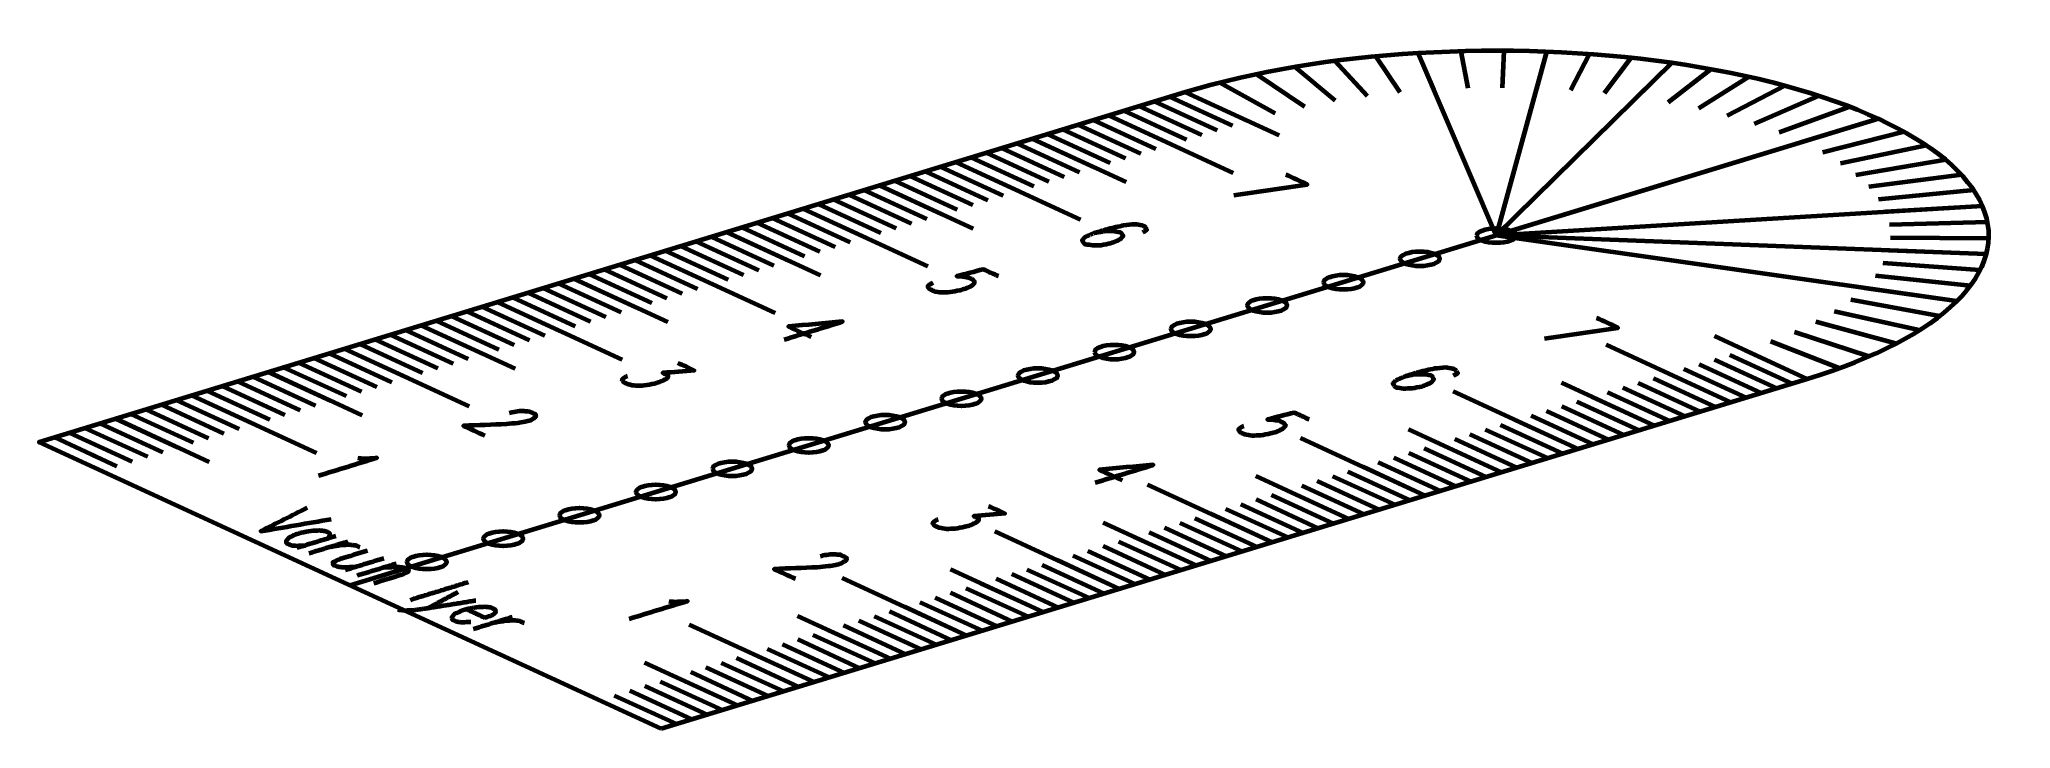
# Model space of a CAD drawing. Header units: millimetres. Extents: x 0 to 100, y -15 to 20.
import ezdxf

# ---------------------------------------------------------------- set-up
doc = ezdxf.new("R2010")
doc.units = ezdxf.units.MM
doc.layers.add('1', color=7, linetype='Continuous', true_color=0xffffff)
doc.layers.add('61', color=7, linetype='Continuous', true_color=0xffffff)

msp = doc.modelspace()

# ---------------------------------------------------------------- linework, layer by layer
at = {"layer": '1', "color": 163, "linetype": 'Continuous', "lineweight": 70}
for p, q in [((63.73, 19.06), (65.77, 17.35)), ((65.75, 19.36), (67.39, 17.59)), ((67.84, 19.59), (69.06, 17.77)), ((69.98, 19.76), (73.95, 10.49)), ((69.98, 19.76), (70.77, 17.91)), ((72.15, 19.85), (72.51, 17.98)), ((76.5, 19.83), (73.95, 10.49)), ((82.85, 19.26), (73.95, 10.49)), ((74.33, 19.88), (74.25, 18)), ((76.5, 19.83), (75.99, 17.96)), ((78.66, 19.71), (77.72, 17.87)), ((80.78, 19.52), (79.42, 17.72)), ((82.85, 19.26), (81.07, 17.51)), ((59.92, 18.26), (62.73, 16.71)), ((61.78, 18.69), (64.21, 17.05)), ((84.86, 18.94), (82.67, 17.25)), ((86.77, 18.55), (84.21, 16.94)), ((88.6, 18.1), (85.67, 16.58)), ((55.84, 17.06), (59, 15.61)), ((56.62, 17.3), (59.78, 15.84)), ((57.39, 17.54), (60.55, 16.08)), ((58.17, 17.77), (61.33, 16.32)), ((58.18, 17.78), (62.92, 15.59)), ((58.18, 17.78), (62.92, 15.59)), ((90.31, 17.59), (87.04, 16.17)), ((91.89, 17.03), (88.3, 15.72)), ((93.34, 16.42), (15.78, -7.28)), ((52.74, 16.11), (55.9, 14.66)), ((53.52, 16.35), (56.67, 14.9)), ((54.29, 16.59), (57.45, 15.13)), ((54.29, 16.59), (60.6, 13.68)), ((54.29, 16.59), (57.45, 15.13)), ((54.29, 16.59), (60.6, 13.68)), ((54.29, 16.59), (57.45, 15.13)), ((55.07, 16.82), (58.22, 15.37)), ((93.34, 16.42), (73.95, 10.49)), ((93.34, 16.42), (89.46, 15.23)), ((49.64, 15.17), (52.79, 13.71)), ((50.41, 15.4), (53.57, 13.95)), ((50.43, 15.41), (55.16, 13.22)), ((50.43, 15.41), (55.16, 13.22)), ((51.19, 15.64), (54.35, 14.18)), ((51.97, 15.88), (55.12, 14.42)), ((94.64, 15.76), (90.5, 14.71)), ((95.79, 15.06), (91.42, 14.15)), ((46.54, 14.22), (49.69, 12.76)), ((46.54, 14.22), (52.85, 11.31)), ((46.54, 14.22), (49.69, 12.76)), ((46.54, 14.22), (52.85, 11.31)), ((46.54, 14.22), (49.69, 12.76)), ((47.31, 14.46), (50.47, 13)), ((48.09, 14.69), (51.24, 13.24)), ((48.86, 14.93), (52.02, 13.47)), ((96.76, 14.33), (92.2, 13.56)), ((42.66, 13.03), (45.81, 11.58)), ((42.67, 13.04), (47.4, 10.85)), ((42.67, 13.04), (47.4, 10.85)), ((43.43, 13.27), (46.59, 11.81)), ((44.21, 13.51), (47.37, 12.05)), ((44.99, 13.74), (48.14, 12.29)), ((45.76, 13.98), (48.92, 12.53)), ((97.57, 13.57), (92.85, 12.96)), ((39.56, 12.09), (42.71, 10.63)), ((40.33, 12.32), (43.49, 10.87)), ((41.11, 12.56), (44.26, 11.1)), ((41.88, 12.8), (45.04, 11.34)), ((98.19, 12.79), (93.34, 12.33)), ((36.45, 11.14), (39.61, 9.68)), ((37.23, 11.37), (40.39, 9.92)), ((38, 11.61), (41.16, 10.16)), ((38.78, 11.85), (41.94, 10.39)), ((38.78, 11.85), (45.09, 8.94)), ((38.78, 11.85), (41.94, 10.39)), ((38.78, 11.85), (45.09, 8.94)), ((38.78, 11.85), (41.94, 10.39)), ((98.63, 11.98), (73.95, 10.49)), ((98.63, 11.98), (93.7, 11.69)), ((98.89, 11.17), (93.9, 11.04)), ((33.35, 10.19), (36.51, 8.73)), ((34.13, 10.43), (37.28, 8.97)), ((34.9, 10.66), (38.06, 9.21)), ((34.91, 10.67), (39.65, 8.48)), ((34.91, 10.67), (39.65, 8.48)), ((35.68, 10.9), (38.83, 9.44)), ((97.31, 7.15), (73.95, 10.49)), ((98.82, 9.54), (73.95, 10.49)), ((98.95, 10.35), (93.95, 10.38)), ((29.47, 9), (32.63, 7.55)), ((30.25, 9.24), (33.4, 7.79)), ((31.02, 9.48), (34.18, 8.02)), ((31.02, 9.48), (37.34, 6.57)), ((31.02, 9.48), (34.18, 8.02)), ((31.02, 9.48), (37.34, 6.57)), ((31.02, 9.48), (34.18, 8.02)), ((31.8, 9.72), (34.96, 8.26)), ((32.58, 9.95), (35.73, 8.5)), ((98.5, 8.73), (93.59, 9.08)), ((98.82, 9.54), (93.85, 9.73)), ((26.37, 8.06), (29.53, 6.6)), ((27.15, 8.29), (30.3, 6.84)), ((27.16, 8.3), (31.89, 6.11)), ((27.16, 8.3), (31.89, 6.11)), ((27.92, 8.53), (31.08, 7.08)), ((28.7, 8.77), (31.85, 7.31)), ((98, 7.93), (93.19, 8.44)), ((23.27, 7.11), (26.42, 5.65)), ((23.27, 7.11), (29.58, 4.2)), ((23.27, 7.11), (26.42, 5.65)), ((23.27, 7.11), (29.58, 4.2)), ((23.27, 7.11), (26.42, 5.65)), ((24.04, 7.35), (27.2, 5.89)), ((24.82, 7.58), (27.98, 6.13)), ((25.59, 7.82), (28.75, 6.36)), ((96.45, 6.4), (91.95, 7.22)), ((97.31, 7.15), (92.64, 7.82)), ((20.17, 6.16), (23.32, 4.71)), ((20.94, 6.4), (24.1, 4.94)), ((21.72, 6.64), (24.87, 5.18)), ((22.49, 6.87), (25.65, 5.42)), ((94.21, 5), (90.16, 6.1)), ((95.41, 5.68), (91.12, 6.64)), ((17.06, 5.21), (20.22, 3.76)), ((17.84, 5.45), (21, 3.99)), ((18.61, 5.69), (21.77, 4.23)), ((19.39, 5.92), (22.55, 4.47)), ((19.4, 5.93), (24.14, 3.74)), ((19.4, 5.93), (24.14, 3.74)), ((85.02, 5.39), (89.73, 3.21)), ((91.36, 3.76), (87.88, 5.11)), ((92.86, 4.35), (89.08, 5.58)), ((13.19, 4.03), (16.34, 2.57)), ((13.96, 4.27), (17.12, 2.81)), ((14.74, 4.5), (17.89, 3.05)), ((15.51, 4.74), (18.67, 3.28)), ((15.51, 4.74), (21.82, 1.83)), ((15.51, 4.74), (18.67, 3.28)), ((15.51, 4.74), (21.82, 1.83)), ((15.51, 4.74), (18.67, 3.28)), ((16.29, 4.98), (19.44, 3.52)), ((79.52, 4.95), (85.85, 2.03)), ((85.02, 4.2), (88.18, 2.74)), ((85.8, 4.43), (88.96, 2.98)), ((86.58, 4.67), (89.73, 3.21)), ((10.08, 3.08), (13.24, 1.62)), ((10.86, 3.32), (14.01, 1.86)), ((11.63, 3.55), (14.79, 2.1)), ((11.65, 3.56), (16.38, 1.37)), ((11.65, 3.56), (16.38, 1.37)), ((12.41, 3.79), (15.57, 2.34)), ((77.26, 3.02), (81.98, 0.84)), ((81.15, 3.01), (84.3, 1.56)), ((81.92, 3.25), (85.08, 1.79)), ((82.7, 3.49), (85.85, 2.03)), ((83.47, 3.72), (86.63, 2.27)), ((84.25, 3.96), (87.4, 2.5)), ((6.98, 2.13), (10.14, 0.68)), ((7.76, 2.37), (10.91, 0.91)), ((7.76, 2.37), (14.07, -0.54)), ((7.76, 2.37), (14.07, -0.54)), ((8.53, 2.61), (11.69, 1.15)), ((9.31, 2.84), (12.46, 1.39)), ((71.76, 2.58), (78.1, -0.34)), ((78.04, 2.06), (81.2, 0.61)), ((78.82, 2.3), (81.98, 0.84)), ((79.59, 2.54), (82.75, 1.08)), ((80.37, 2.77), (83.53, 1.32)), ((3.88, 1.18), (7.03, -0.27)), ((3.89, 1.19), (8.62, -1)), ((3.89, 1.19), (8.62, -1)), ((4.65, 1.42), (7.81, -0.03)), ((5.43, 1.66), (8.59, 0.2)), ((6.2, 1.9), (9.36, 0.44)), ((74.94, 1.12), (78.1, -0.34)), ((75.72, 1.35), (78.87, -0.1)), ((76.49, 1.59), (79.65, 0.13)), ((77.27, 1.83), (80.42, 0.37)), ((0.78, 0.24), (3.93, -1.22)), ((1.55, 0.47), (4.71, -0.98)), ((2.33, 0.71), (5.48, -0.74)), ((3.1, 0.95), (6.26, -0.51)), ((64.01, 0.21), (70.34, -2.71)), ((69.5, 0.65), (74.22, -1.53)), ((71.84, 0.17), (74.99, -1.29)), ((72.61, 0.4), (75.77, -1.05)), ((73.39, 0.64), (76.55, -0.81)), ((74.17, 0.88), (77.32, -0.58)), ((2.68, -0.64), (2.83, -0.71)), ((68.74, -0.78), (71.89, -2.24)), ((69.51, -0.54), (72.67, -2)), ((70.29, -0.31), (73.44, -1.76)), ((71.06, -0.07), (74.22, -1.53)), ((61.75, -1.72), (66.46, -3.9)), ((64.86, -1.97), (68.01, -3.42)), ((65.63, -1.73), (68.79, -3.18)), ((66.41, -1.49), (69.57, -2.95)), ((67.19, -1.25), (70.34, -2.71)), ((67.96, -1.02), (71.12, -2.47)), ((56.25, -2.16), (62.59, -5.08)), ((61.76, -2.91), (64.91, -4.37)), ((62.53, -2.68), (65.69, -4.13)), ((63.31, -2.44), (66.46, -3.9)), ((64.08, -2.2), (67.24, -3.66)), ((58.65, -3.86), (61.81, -5.32)), ((59.43, -3.62), (62.59, -5.08)), ((60.2, -3.39), (63.36, -4.84)), ((60.98, -3.15), (64.14, -4.61)), ((48.49, -4.53), (54.83, -7.45)), ((53.99, -4.09), (58.71, -6.26)), ((55.55, -4.81), (58.71, -6.26)), ((56.33, -4.57), (59.48, -6.03)), ((57.1, -4.34), (60.26, -5.79)), ((57.88, -4.1), (61.03, -5.55)), ((51.67, -5.99), (54.83, -7.45)), ((52.45, -5.76), (55.6, -7.21)), ((53.22, -5.52), (56.38, -6.98)), ((54, -5.28), (57.16, -6.74)), ((54.78, -5.05), (57.93, -6.5)), ((40.74, -6.9), (47.07, -9.82)), ((46.24, -6.46), (50.95, -8.63)), ((48.57, -6.94), (51.73, -8.4)), ((49.35, -6.7), (52.5, -8.16)), ((50.12, -6.47), (53.28, -7.92)), ((50.9, -6.23), (54.05, -7.69)), ((45.47, -7.89), (48.62, -9.35)), ((46.24, -7.65), (49.4, -9.11)), ((47.02, -7.42), (50.18, -8.87)), ((47.79, -7.18), (50.95, -8.63)), ((38.48, -8.83), (43.2, -11)), ((42.37, -8.84), (45.52, -10.29)), ((43.14, -8.6), (46.3, -10.06)), ((43.92, -8.36), (47.07, -9.82)), ((44.69, -8.13), (47.85, -9.58)), ((32.98, -9.27), (39.32, -12.19)), ((39.26, -9.79), (42.42, -11.24)), ((40.04, -9.55), (43.2, -11)), ((40.81, -9.31), (43.97, -10.77)), ((41.59, -9.07), (44.75, -10.53)), ((35.39, -10.97), (38.54, -12.43)), ((36.94, -10.5), (40.09, -11.95)), ((37.71, -10.26), (40.87, -11.72)), ((38.49, -10.02), (41.64, -11.48)), ((30.72, -11.2), (35.44, -13.37)), ((33.06, -11.68), (36.21, -13.14)), ((33.83, -11.44), (36.99, -12.9)), ((34.61, -11.21), (37.77, -12.66)), ((29.18, -12.87), (32.34, -14.32)), ((29.96, -12.63), (33.11, -14.08)), ((30.73, -12.39), (33.89, -13.85)), ((31.51, -12.16), (34.66, -13.61)), ((31.08, -13.74), (31.24, -13.81))]:
    msp.add_line(p, q, dxfattribs=at)
at = {"layer": '1', "color": 1, "linetype": 'Continuous', "lineweight": 70}
for p, q in [((58.17, 17.77), (0, 0)), ((31.56, -14.56), (89.73, 3.21)), ((0, 0), (31.56, -14.56))]:
    msp.add_line(p, q, dxfattribs=at)
msp.add_ellipse((73.95, 10.49), major_axis=(-25, 0), ratio=0.375419, start_param=2.25392, end_param=5.395513, dxfattribs=at)
for centre in [(73.95, 10.49), (70.07, 9.31), (66.19, 8.12), (62.32, 6.94), (58.44, 5.75), (54.56, 4.57), (50.68, 3.38), (46.8, 2.2), (42.93, 1.01), (39.05, -0.17), (35.17, -1.36), (31.29, -2.54), (27.41, -3.72), (23.54, -4.91), (19.66, -6.09)]:
    msp.add_ellipse(centre, major_axis=(-1, 0), ratio=0.375419, dxfattribs=at)
at = {"layer": '1', "color": 163, "linetype": 'Continuous', "lineweight": 70}
for points, knots in [([(60.62, 12.54), (61.86, 12.72), (63.1, 12.9), (64.34, 13.09), (63.98, 13.25), (63.63, 13.42), (63.27, 13.58)], [0, 0, 0, 0, 0.702486, 0.702486, 0.702486, 1, 1, 1, 1]), ([(56.01, 10.66), (56.08, 10.7), (56.15, 10.74), (56.21, 10.78), (56.18, 10.83), (56.16, 10.88), (56.13, 10.93), (56.07, 10.95), (56.02, 10.98), (55.97, 11), (55.85, 11.02), (55.73, 11.04), (55.6, 11.06), (55.41, 11.04), (55.22, 11.02), (55.03, 11), (54.77, 10.94), (54.51, 10.88), (54.25, 10.82)], [0, 0, 0, 0, 0.129767, 0.129767, 0.129767, 0.267405, 0.267405, 0.267405, 0.349477, 0.349477, 0.349477, 0.487116, 0.487116, 0.487116, 0.689194, 0.689194, 0.689194, 1, 1, 1, 1]), ([(53.05, 10.4), (53.01, 10.35), (52.97, 10.3), (52.93, 10.24), (52.95, 10.19), (52.98, 10.14), (53.01, 10.1), (53.04, 10.08), (53.06, 10.07), (53.09, 10.06), (53.21, 10.04), (53.34, 10.02), (53.46, 10), (53.61, 10), (53.75, 10.01), (53.89, 10.01), (54.06, 10.04), (54.23, 10.08), (54.39, 10.11), (54.44, 10.12), (54.49, 10.14), (54.53, 10.15), (54.65, 10.2), (54.77, 10.26), (54.88, 10.31), (54.92, 10.37), (54.97, 10.42), (55.01, 10.47), (54.98, 10.52), (54.95, 10.57), (54.92, 10.62), (54.9, 10.63), (54.87, 10.64), (54.85, 10.65), (54.72, 10.68), (54.6, 10.7), (54.47, 10.72), (54.33, 10.71), (54.19, 10.71), (54.04, 10.7)], [0, 0, 0, 0, 0.088898, 0.088898, 0.088898, 0.171597, 0.171597, 0.171597, 0.196253, 0.196253, 0.196253, 0.278951, 0.278951, 0.278951, 0.36785, 0.36785, 0.36785, 0.481508, 0.481508, 0.481508, 0.518492, 0.518492, 0.518492, 0.63215, 0.63215, 0.63215, 0.721049, 0.721049, 0.721049, 0.803747, 0.803747, 0.803747, 0.828403, 0.828403, 0.828403, 0.911102, 0.911102, 0.911102, 1, 1, 1, 1]), ([(48.68, 8.42), (48.42, 8.54), (48.17, 8.65), (47.91, 8.77), (47.46, 8.65), (47.01, 8.54), (46.57, 8.42), (46.64, 8.42), (46.71, 8.42), (46.78, 8.43), (46.91, 8.41), (47.03, 8.38), (47.15, 8.36), (47.23, 8.33), (47.31, 8.29), (47.38, 8.26), (47.41, 8.21), (47.44, 8.16), (47.47, 8.11), (47.43, 8.06), (47.39, 8), (47.34, 7.95), (47.23, 7.9), (47.11, 7.84), (47, 7.79), (46.9, 7.76), (46.81, 7.73), (46.71, 7.7), (46.55, 7.67), (46.38, 7.64), (46.22, 7.61), (46.07, 7.6), (45.93, 7.6), (45.78, 7.59), (45.66, 7.61), (45.53, 7.63), (45.41, 7.66), (45.33, 7.69), (45.26, 7.73), (45.18, 7.76), (45.15, 7.81), (45.12, 7.86), (45.09, 7.91), (45.11, 7.94), (45.14, 7.96), (45.16, 7.99), (45.23, 8.03), (45.29, 8.07), (45.36, 8.11)], [0, 0, 0, 0, 0.144593, 0.144593, 0.144593, 0.34044, 0.34044, 0.34044, 0.366507, 0.366507, 0.366507, 0.415005, 0.415005, 0.415005, 0.458383, 0.458383, 0.458383, 0.506881, 0.506881, 0.506881, 0.559015, 0.559015, 0.559015, 0.625669, 0.625669, 0.625669, 0.669047, 0.669047, 0.669047, 0.735701, 0.735701, 0.735701, 0.787835, 0.787835, 0.787835, 0.836333, 0.836333, 0.836333, 0.879711, 0.879711, 0.879711, 0.928209, 0.928209, 0.928209, 0.954276, 0.954276, 0.954276, 1, 1, 1, 1]), ([(37.81, 5.21), (38.79, 5.52), (39.78, 5.82), (40.77, 6.12), (39.85, 6.04), (38.94, 5.95), (38.03, 5.87), (38.41, 5.69), (38.79, 5.52), (39.18, 5.34)], [0, 0, 0, 0, 0.451568, 0.451568, 0.451568, 0.78502, 0.78502, 0.78502, 1, 1, 1, 1]), ([(76.39, 5.26), (77.63, 5.44), (78.87, 5.63), (80.11, 5.81), (79.76, 5.98), (79.4, 6.14), (79.04, 6.3)], [0, 0, 0, 0, 0.702486, 0.702486, 0.702486, 1, 1, 1, 1]), ([(32.4, 4.03), (32.68, 3.9), (32.96, 3.77), (33.24, 3.64), (32.71, 3.6), (32.18, 3.55), (31.65, 3.51), (31.73, 3.48), (31.81, 3.44), (31.88, 3.4), (31.89, 3.37), (31.89, 3.33), (31.89, 3.29), (31.87, 3.27), (31.85, 3.24), (31.83, 3.21), (31.71, 3.16), (31.6, 3.1), (31.48, 3.05), (31.39, 3.02), (31.3, 2.99), (31.2, 2.96), (31.04, 2.93), (30.87, 2.9), (30.7, 2.87), (30.56, 2.86), (30.41, 2.86), (30.27, 2.85), (30.15, 2.87), (30.02, 2.89), (29.9, 2.92), (29.82, 2.95), (29.75, 2.99), (29.67, 3.02), (29.64, 3.07), (29.61, 3.12), (29.58, 3.17), (29.6, 3.2), (29.62, 3.22), (29.64, 3.25), (29.71, 3.29), (29.78, 3.33), (29.85, 3.37)], [0, 0, 0, 0, 0.176779, 0.176779, 0.176779, 0.392503, 0.392503, 0.392503, 0.440716, 0.440716, 0.440716, 0.480893, 0.480893, 0.480893, 0.509865, 0.509865, 0.509865, 0.583948, 0.583948, 0.583948, 0.632161, 0.632161, 0.632161, 0.706244, 0.706244, 0.706244, 0.764188, 0.764188, 0.764188, 0.818091, 0.818091, 0.818091, 0.866304, 0.866304, 0.866304, 0.920207, 0.920207, 0.920207, 0.949179, 0.949179, 0.949179, 1, 1, 1, 1]), ([(68.83, 3.12), (68.79, 3.07), (68.74, 3.02), (68.7, 2.97), (68.73, 2.92), (68.76, 2.87), (68.79, 2.82), (68.81, 2.81), (68.84, 2.8), (68.86, 2.78), (68.99, 2.76), (69.11, 2.74), (69.23, 2.72), (69.38, 2.73), (69.52, 2.73), (69.67, 2.74), (69.84, 2.77), (70, 2.8), (70.17, 2.83), (70.22, 2.84), (70.26, 2.86), (70.31, 2.87), (70.42, 2.93), (70.54, 2.98), (70.66, 3.04), (70.7, 3.09), (70.74, 3.14), (70.78, 3.19), (70.75, 3.24), (70.73, 3.29), (70.7, 3.34), (70.67, 3.35), (70.64, 3.37), (70.62, 3.38), (70.5, 3.4), (70.37, 3.42), (70.25, 3.44), (70.1, 3.44), (69.96, 3.43), (69.81, 3.43)], [0, 0, 0, 0, 0.088898, 0.088898, 0.088898, 0.171597, 0.171597, 0.171597, 0.196253, 0.196253, 0.196253, 0.278951, 0.278951, 0.278951, 0.36785, 0.36785, 0.36785, 0.481508, 0.481508, 0.481508, 0.518492, 0.518492, 0.518492, 0.63215, 0.63215, 0.63215, 0.721049, 0.721049, 0.721049, 0.803747, 0.803747, 0.803747, 0.828403, 0.828403, 0.828403, 0.911102, 0.911102, 0.911102, 1, 1, 1, 1]), ([(71.78, 3.38), (71.85, 3.42), (71.92, 3.46), (71.99, 3.5), (71.96, 3.55), (71.93, 3.6), (71.9, 3.65), (71.85, 3.68), (71.8, 3.7), (71.75, 3.72), (71.62, 3.74), (71.5, 3.76), (71.38, 3.79), (71.18, 3.77), (70.99, 3.75), (70.8, 3.73), (70.54, 3.67), (70.28, 3.61), (70.02, 3.55)], [0, 0, 0, 0, 0.129767, 0.129767, 0.129767, 0.267405, 0.267405, 0.267405, 0.349477, 0.349477, 0.349477, 0.487116, 0.487116, 0.487116, 0.689194, 0.689194, 0.689194, 1, 1, 1, 1]), ([(23.86, 1.48), (23.91, 1.5), (23.96, 1.51), (24, 1.52), (24.12, 1.54), (24.24, 1.56), (24.36, 1.58), (24.43, 1.58), (24.51, 1.58), (24.58, 1.58), (24.68, 1.57), (24.77, 1.56), (24.87, 1.56), (24.97, 1.51), (25.08, 1.46), (25.18, 1.41), (25.18, 1.38), (25.19, 1.34), (25.19, 1.3), (25.17, 1.28), (25.15, 1.25), (25.13, 1.22), (25.06, 1.18), (24.99, 1.14), (24.92, 1.1), (24.83, 1.07), (24.73, 1.04), (24.64, 1.02), (24.52, 1), (24.4, 0.98), (24.28, 0.96), (24.09, 0.94), (23.9, 0.93), (23.7, 0.91), (22.98, 0.88), (22.26, 0.85), (21.53, 0.83), (21.89, 0.66), (22.24, 0.5), (22.6, 0.33)], [0, 0, 0, 0, 0.023603, 0.023603, 0.023603, 0.073361, 0.073361, 0.073361, 0.101728, 0.101728, 0.101728, 0.141066, 0.141066, 0.141066, 0.204006, 0.204006, 0.204006, 0.243344, 0.243344, 0.243344, 0.271711, 0.271711, 0.271711, 0.321469, 0.321469, 0.321469, 0.368796, 0.368796, 0.368796, 0.418554, 0.418554, 0.418554, 0.496041, 0.496041, 0.496041, 0.779709, 0.779709, 0.779709, 1, 1, 1, 1]), ([(64.45, 1.14), (64.19, 1.26), (63.94, 1.38), (63.69, 1.49), (63.24, 1.38), (62.79, 1.26), (62.34, 1.14), (62.41, 1.14), (62.48, 1.15), (62.56, 1.15), (62.68, 1.13), (62.8, 1.11), (62.93, 1.09), (63, 1.05), (63.08, 1.02), (63.16, 0.98), (63.19, 0.93), (63.22, 0.88), (63.25, 0.83), (63.2, 0.78), (63.16, 0.73), (63.12, 0.68), (63, 0.62), (62.89, 0.57), (62.77, 0.51), (62.68, 0.48), (62.58, 0.45), (62.49, 0.43), (62.32, 0.39), (62.16, 0.36), (61.99, 0.33), (61.84, 0.33), (61.7, 0.32), (61.55, 0.32), (61.43, 0.34), (61.31, 0.36), (61.18, 0.38), (61.11, 0.41), (61.03, 0.45), (60.96, 0.48), (60.93, 0.53), (60.9, 0.58), (60.87, 0.63), (60.89, 0.66), (60.91, 0.69), (60.93, 0.71), (61, 0.75), (61.07, 0.79), (61.14, 0.83)], [0, 0, 0, 0, 0.144593, 0.144593, 0.144593, 0.34044, 0.34044, 0.34044, 0.366507, 0.366507, 0.366507, 0.415005, 0.415005, 0.415005, 0.458383, 0.458383, 0.458383, 0.506881, 0.506881, 0.506881, 0.559015, 0.559015, 0.559015, 0.625669, 0.625669, 0.625669, 0.669047, 0.669047, 0.669047, 0.735701, 0.735701, 0.735701, 0.787835, 0.787835, 0.787835, 0.836333, 0.836333, 0.836333, 0.879711, 0.879711, 0.879711, 0.928209, 0.928209, 0.928209, 0.954276, 0.954276, 0.954276, 1, 1, 1, 1]), ([(16.17, -0.81), (16.27, -0.82), (16.37, -0.83), (16.46, -0.84), (16.68, -0.83), (16.9, -0.82), (17.12, -0.81), (16.13, -1.12), (15.14, -1.42), (14.16, -1.72)], [0, 0, 0, 0, 0.063426, 0.063426, 0.063426, 0.200637, 0.200637, 0.200637, 1, 1, 1, 1]), ([(53.58, -2.06), (54.57, -1.76), (55.55, -1.46), (56.54, -1.16), (55.63, -1.24), (54.72, -1.32), (53.8, -1.41), (54.19, -1.58), (54.57, -1.76), (54.95, -1.94)], [0, 0, 0, 0, 0.451568, 0.451568, 0.451568, 0.78502, 0.78502, 0.78502, 1, 1, 1, 1]), ([(13.59, -3.35), (12.8, -3.74), (12.02, -4.14), (11.24, -4.53), (12.43, -4.33), (13.62, -4.12), (14.81, -3.91)], [0, 0, 0, 0, 0.5, 0.5, 0.5, 1, 1, 1, 1]), ([(48.17, -3.25), (48.45, -3.37), (48.73, -3.5), (49.01, -3.63), (48.49, -3.68), (47.96, -3.72), (47.43, -3.77), (47.5, -3.8), (47.58, -3.84), (47.66, -3.87), (47.66, -3.91), (47.66, -3.95), (47.67, -3.99), (47.65, -4.01), (47.63, -4.04), (47.6, -4.06), (47.49, -4.12), (47.37, -4.17), (47.26, -4.23), (47.16, -4.26), (47.07, -4.29), (46.98, -4.31), (46.81, -4.35), (46.64, -4.38), (46.48, -4.41), (46.33, -4.41), (46.19, -4.42), (46.04, -4.42), (45.92, -4.4), (45.8, -4.38), (45.67, -4.36), (45.6, -4.33), (45.52, -4.29), (45.44, -4.26), (45.41, -4.21), (45.38, -4.16), (45.35, -4.11), (45.38, -4.08), (45.4, -4.05), (45.42, -4.03), (45.49, -3.99), (45.56, -3.95), (45.62, -3.91)], [0, 0, 0, 0, 0.176779, 0.176779, 0.176779, 0.392503, 0.392503, 0.392503, 0.440716, 0.440716, 0.440716, 0.480893, 0.480893, 0.480893, 0.509865, 0.509865, 0.509865, 0.583948, 0.583948, 0.583948, 0.632161, 0.632161, 0.632161, 0.706244, 0.706244, 0.706244, 0.764188, 0.764188, 0.764188, 0.818091, 0.818091, 0.818091, 0.866304, 0.866304, 0.866304, 0.920207, 0.920207, 0.920207, 0.949179, 0.949179, 0.949179, 1, 1, 1, 1]), ([(14.62, -4.91), (14.67, -4.86), (14.71, -4.8), (14.75, -4.75), (14.75, -4.71), (14.74, -4.68), (14.74, -4.64), (14.66, -4.6), (14.59, -4.57), (14.51, -4.53), (14.41, -4.52), (14.31, -4.51), (14.22, -4.5), (14.07, -4.51), (13.93, -4.51), (13.78, -4.52), (13.62, -4.55), (13.45, -4.58), (13.28, -4.61), (13.19, -4.64), (13.1, -4.67), (13, -4.7), (12.89, -4.75), (12.77, -4.81), (12.66, -4.86), (12.61, -4.92), (12.57, -4.97), (12.53, -5.02), (12.53, -5.06), (12.53, -5.1), (12.54, -5.13), (12.61, -5.17), (12.69, -5.2), (12.77, -5.24), (12.87, -5.25), (12.96, -5.26), (13.06, -5.27), (13.21, -5.26), (13.35, -5.26), (13.5, -5.25)], [0, 0, 0, 0, 0.084554, 0.084554, 0.084554, 0.143182, 0.143182, 0.143182, 0.213536, 0.213536, 0.213536, 0.272164, 0.272164, 0.272164, 0.356719, 0.356719, 0.356719, 0.464823, 0.464823, 0.464823, 0.535177, 0.535177, 0.535177, 0.643281, 0.643281, 0.643281, 0.727836, 0.727836, 0.727836, 0.786464, 0.786464, 0.786464, 0.856818, 0.856818, 0.856818, 0.915446, 0.915446, 0.915446, 1, 1, 1, 1]), ([(14.81, -5.32), (14.98, -5.29), (15.14, -5.26), (15.31, -5.22), (15.46, -5.22), (15.6, -5.21), (15.75, -5.21), (15.84, -5.22), (15.94, -5.23), (16.04, -5.24), (16.12, -5.27), (16.19, -5.31), (16.27, -5.34)], [0, 0, 0, 0, 0.336104, 0.336104, 0.336104, 0.598989, 0.598989, 0.598989, 0.781267, 0.781267, 0.781267, 1, 1, 1, 1]), ([(16.65, -5.52), (16.18, -5.66), (15.71, -5.81), (15.24, -5.95), (15.13, -6), (15.01, -6.06), (14.9, -6.11), (14.9, -6.15), (14.9, -6.19), (14.91, -6.23), (14.98, -6.26), (15.06, -6.3), (15.14, -6.33), (15.24, -6.34), (15.33, -6.35), (15.43, -6.36), (15.65, -6.35), (15.87, -6.34), (16.08, -6.34)], [0, 0, 0, 0, 0.454296, 0.454296, 0.454296, 0.59391, 0.59391, 0.59391, 0.669626, 0.669626, 0.669626, 0.760485, 0.760485, 0.760485, 0.836201, 0.836201, 0.836201, 1, 1, 1, 1]), ([(39.64, -5.79), (39.68, -5.78), (39.73, -5.77), (39.78, -5.75), (39.9, -5.73), (40.02, -5.72), (40.14, -5.7), (40.21, -5.7), (40.28, -5.7), (40.35, -5.69), (40.45, -5.7), (40.55, -5.71), (40.65, -5.72), (40.75, -5.77), (40.85, -5.81), (40.95, -5.86), (40.96, -5.9), (40.96, -5.94), (40.96, -5.98), (40.94, -6), (40.92, -6.03), (40.9, -6.05), (40.83, -6.09), (40.76, -6.13), (40.69, -6.17), (40.6, -6.2), (40.51, -6.23), (40.41, -6.26), (40.29, -6.28), (40.17, -6.3), (40.05, -6.31), (39.86, -6.33), (39.67, -6.35), (39.48, -6.37), (38.75, -6.4), (38.03, -6.42), (37.3, -6.45), (37.66, -6.61), (38.02, -6.78), (38.37, -6.94)], [0, 0, 0, 0, 0.023603, 0.023603, 0.023603, 0.073361, 0.073361, 0.073361, 0.101728, 0.101728, 0.101728, 0.141066, 0.141066, 0.141066, 0.204006, 0.204006, 0.204006, 0.243344, 0.243344, 0.243344, 0.271711, 0.271711, 0.271711, 0.321469, 0.321469, 0.321469, 0.368796, 0.368796, 0.368796, 0.418554, 0.418554, 0.418554, 0.496041, 0.496041, 0.496041, 0.779709, 0.779709, 0.779709, 1, 1, 1, 1]), ([(17.54, -6.36), (17.76, -6.35), (17.97, -6.35), (18.19, -6.34), (18.29, -6.35), (18.39, -6.36), (18.49, -6.37), (18.56, -6.4), (18.64, -6.44), (18.71, -6.47), (18.72, -6.51), (18.72, -6.55), (18.73, -6.58), (18.61, -6.64), (18.5, -6.69), (18.38, -6.75), (17.91, -6.89), (17.44, -7.04), (16.97, -7.18)], [0, 0, 0, 0, 0.163799, 0.163799, 0.163799, 0.239515, 0.239515, 0.239515, 0.330374, 0.330374, 0.330374, 0.40609, 0.40609, 0.40609, 0.545704, 0.545704, 0.545704, 1, 1, 1, 1]), ([(19.01, -8.55), (18.86, -8.56), (18.72, -8.56), (18.57, -8.57), (18.47, -8.56), (18.38, -8.55), (18.28, -8.54), (18.25, -8.53), (18.23, -8.51), (18.2, -8.5)], [0, 0, 0, 0, 0.507757, 0.507757, 0.507757, 0.859174, 0.859174, 0.859174, 1, 1, 1, 1]), ([(21.41, -8.58), (21.29, -8.63), (21.18, -8.69), (21.06, -8.74), (21.02, -8.79), (20.98, -8.85), (20.93, -8.9), (20.94, -8.94), (20.94, -8.97), (20.95, -9.01), (21.02, -9.05), (21.1, -9.08), (21.18, -9.12), (21.27, -9.13), (21.37, -9.14), (21.47, -9.15), (21.61, -9.14), (21.76, -9.14), (21.9, -9.13)], [0, 0, 0, 0, 0.232572, 0.232572, 0.232572, 0.414478, 0.414478, 0.414478, 0.540608, 0.540608, 0.540608, 0.691964, 0.691964, 0.691964, 0.818093, 0.818093, 0.818093, 1, 1, 1, 1]), ([(22.61, -8.92), (22.7, -8.89), (22.8, -8.86), (22.89, -8.83), (22.96, -8.79), (23.03, -8.75), (23.1, -8.71), (23.12, -8.68), (23.14, -8.66), (23.16, -8.63), (23.16, -8.59), (23.15, -8.55), (23.15, -8.52), (23.07, -8.48), (23, -8.45), (22.92, -8.41), (22.82, -8.4), (22.72, -8.39), (22.63, -8.38), (22.48, -8.39), (22.34, -8.39), (22.19, -8.4)], [0, 0, 0, 0, 0.153291, 0.153291, 0.153291, 0.314874, 0.314874, 0.314874, 0.406991, 0.406991, 0.406991, 0.534733, 0.534733, 0.534733, 0.688024, 0.688024, 0.688024, 0.815767, 0.815767, 0.815767, 1, 1, 1, 1]), ([(31.94, -8.09), (32.04, -8.1), (32.14, -8.1), (32.24, -8.11), (32.46, -8.11), (32.67, -8.1), (32.89, -8.09), (31.9, -8.39), (30.92, -8.69), (29.93, -8.99)], [0, 0, 0, 0, 0.063426, 0.063426, 0.063426, 0.200637, 0.200637, 0.200637, 1, 1, 1, 1]), ([(23.14, -9.16), (23.31, -9.13), (23.48, -9.1), (23.64, -9.07), (23.79, -9.06), (23.93, -9.06), (24.08, -9.05), (24.18, -9.06), (24.27, -9.07), (24.37, -9.08), (24.45, -9.12), (24.52, -9.15), (24.6, -9.19)], [0, 0, 0, 0, 0.336104, 0.336104, 0.336104, 0.598989, 0.598989, 0.598989, 0.781267, 0.781267, 0.781267, 1, 1, 1, 1])]:
    msp.add_open_spline(points, degree=3, knots=knots, dxfattribs=at)
for points in [[(53.54, 10.61), (53.05, 10.4)], [(54.25, 10.82), (53.54, 10.61)], [(54.04, 10.7), (53.54, 10.61)], [(69.32, 3.33), (68.83, 3.12)], [(70.02, 3.55), (69.32, 3.33)], [(69.81, 3.43), (69.32, 3.33)], [(15.05, -4.78), (13.07, -5.38)], [(15.66, -5.06), (13.68, -5.66)], [(17.49, -5.91), (15.52, -6.51)], [(18.1, -6.19), (16.13, -6.79)], [(21.77, -7.12), (18.81, -8.03)], [(21.24, -7.63), (19.72, -8.45)], [(19.72, -8.45), (19.01, -8.55)], [(22.15, -8.06), (19.72, -8.45)], [(21.69, -8.49), (21.41, -8.58)], [(22.19, -8.4), (21.69, -8.49)], [(21.69, -8.49), (22.61, -8.92)], [(23.99, -8.9), (22.02, -9.51)]]:
    msp.add_open_spline(points, degree=1, dxfattribs=at)
at = {"layer": '61', "color": 23, "linetype": 'Continuous', "lineweight": 70}
msp.add_point((0, 0), dxfattribs=at)

doc.saveas('drawing.dxf')
